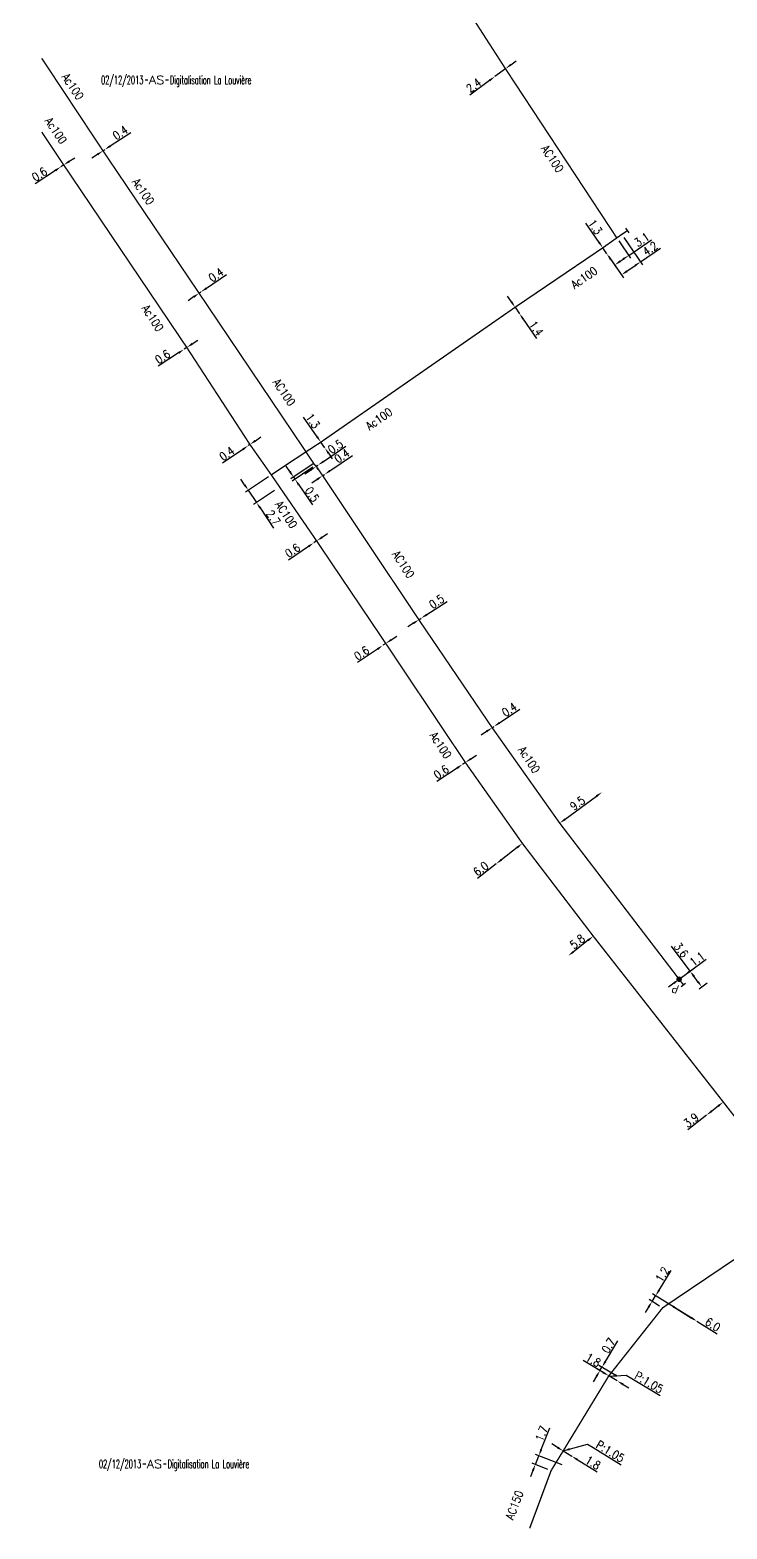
# Model space of a CAD drawing. Header units: millimetres. Extents: x 138998 to 140015, y 127998 to 129006.
# Drawn here: x 138997.9 to 139124, y 127999.9 to 128271 of the extents above; entities that cross this region are included whole.
import ezdxf
from ezdxf.enums import TextEntityAlignment as Align

# ---------------------------------------------------------------- set-up
doc = ezdxf.new("R2010")
doc.units = ezdxf.units.MM
doc.header["$PDMODE"] = 34
doc.linetypes.add('L_25_AP', pattern=[2000, 1000, 1000])
doc.layers.get('0').update_dxf_attribs({"linetype": 'CONTINUOUS'})
doc.layers.get('DEFPOINTS').update_dxf_attribs({"linetype": 'CONTINUOUS'})
for name, color, linetype in [('L_150', 1, 'CONTINUOUS'), ('L_300', 7, 'CONTINUOUS'), ('L_340', 7, 'CONTINUOUS'), ('L_910', 7, 'CONTINUOUS')]:
    doc.layers.add(name, color=color, linetype=linetype)
doc.styles.add('G_ROMANS', font='ROMANS.SHX', dxfattribs={"width": 0.75})
doc.styles.get("Standard").update_dxf_attribs({"font": 'romans.shx', "width": 0.85})
doc.dimstyles.get("Standard").update_dxf_attribs({"dimtxt": 1.5, "dimasz": 1.2, "dimexe": 0.625, "dimexo": 0.625, "dimgap": 0.25, "dimtad": 1, "dimdec": 1, "dimzin": 0, "dimdsep": 46, "dimtxsty": 'Standard', "dimcen": -0.5, "dimadec": 0, "dimazin": 0, "dimtfac": 1, "dimtdec": 1, "dimtmove": 0, "dimatfit": 3, "dimfxl": 0, "dimtolj": 1, "dimtzin": 0, "dimarcsym": 0})

# ---------------------------------------------------------------- blocks, each defined once
blk = doc.blocks.new('*D474')
at = {"layer": 'DEFPOINTS', "color": 0, "linetype": 'Continuous', "transparency": 16777216}
for p in [(139123.29, 128077.11), (139120.26, 128074.74), (139120.26, 128074.74)]:
    blk.add_point(p, dxfattribs=at)
at = {"layer": 'L_150', "color": 0, "linetype": 'Continuous', "lineweight": -2, "transparency": 16777216}
for p, q in [((139122.35, 128076.37), (139121.2, 128075.48)), ((139120.26, 128074.74), (139116.86, 128072.09))]:
    blk.add_line(p, q, dxfattribs=at)
at = {"layer": 'L_150', "color": 0, "linetype": 'Continuous', "transparency": 16777216}
for points in [[(139122.22, 128076.53), (139122.47, 128076.21), (139123.29, 128077.11)], [(139121.08, 128075.63), (139121.33, 128075.32), (139120.26, 128074.74)]]:
    blk.add_solid(points, dxfattribs=at)
at = {"layer": 'L_150', "color": 0, "linetype": 'Continuous', "transparency": 16777216, "insert": (139117.47, 128073.83), "char_height": 1.5, "attachment_point": 5, "rotation": 37.9595}
blk.add_mtext('\\A1;3.9', dxfattribs=at)
blk = doc.blocks.new('*D475')
at = {"layer": 'DEFPOINTS', "color": 0, "linetype": 'Continuous', "transparency": 16777216}
for p in [(139099.77, 128107.11), (139095.25, 128103.56), (139095.25, 128103.56)]:
    blk.add_point(p, dxfattribs=at)
at = {"layer": 'L_150', "color": 0, "linetype": 'Continuous', "lineweight": -2, "transparency": 16777216}
blk.add_line((139098.83, 128106.37), (139096.19, 128104.3), dxfattribs=at)
at = {"layer": 'L_150', "color": 0, "linetype": 'Continuous', "transparency": 16777216}
for points in [[(139098.7, 128106.53), (139098.95, 128106.21), (139099.77, 128107.11)], [(139096.07, 128104.46), (139096.31, 128104.14), (139095.25, 128103.56)]]:
    blk.add_solid(points, dxfattribs=at)
at = {"layer": 'L_150', "color": 0, "linetype": 'Continuous', "transparency": 16777216, "insert": (139096.89, 128106.12), "char_height": 1.5, "attachment_point": 5, "rotation": 38.0934}
blk.add_mtext('\\A1;5.8', dxfattribs=at)
blk = doc.blocks.new('*D476')
at = {"layer": 'DEFPOINTS', "color": 0, "linetype": 'Continuous', "transparency": 16777216}
for p in [(139086.95, 128123.89), (139082.21, 128120.2), (139082.21, 128120.2)]:
    blk.add_point(p, dxfattribs=at)
at = {"layer": 'L_150', "color": 0, "linetype": 'Continuous', "lineweight": -2, "transparency": 16777216}
for p, q in [((139086, 128123.15), (139083.16, 128120.94)), ((139082.21, 128120.2), (139078.81, 128117.56))]:
    blk.add_line(p, q, dxfattribs=at)
at = {"layer": 'L_150', "color": 0, "linetype": 'Continuous', "transparency": 16777216}
for points in [[(139085.88, 128123.31), (139086.12, 128123), (139086.95, 128123.89)], [(139083.04, 128121.1), (139083.28, 128120.78), (139082.21, 128120.2)]]:
    blk.add_solid(points, dxfattribs=at)
at = {"layer": 'L_150', "color": 0, "linetype": 'Continuous', "transparency": 16777216, "insert": (139079.43, 128119.3), "char_height": 1.5, "attachment_point": 5, "rotation": 37.8995}
blk.add_mtext('\\A1;6.0', dxfattribs=at)
blk = doc.blocks.new('*D477')
at = {"layer": 'DEFPOINTS', "color": 0, "linetype": 'Continuous', "transparency": 16777216}
for p in [(139076.63, 128138.53), (139076.13, 128138.19), (139076.13, 128138.19)]:
    blk.add_point(p, dxfattribs=at)
at = {"layer": 'L_150', "color": 0, "linetype": 'Continuous', "lineweight": -2, "transparency": 16777216}
for p, q in [((139076.63, 128138.53), (139076.13, 128138.19)), ((139077.63, 128139.19), (139078.63, 128139.86)), ((139075.14, 128137.53), (139071.5, 128135.09))]:
    blk.add_line(p, q, dxfattribs=at)
at = {"layer": 'L_150', "color": 0, "linetype": 'Continuous', "transparency": 16777216}
for points in [[(139077.52, 128139.36), (139077.74, 128139.03), (139076.63, 128138.53)], [(139075.03, 128137.69), (139075.25, 128137.36), (139076.13, 128138.19)]]:
    blk.add_solid(points, dxfattribs=at)
at = {"layer": 'L_150', "color": 0, "linetype": 'Continuous', "transparency": 16777216, "insert": (139072.27, 128136.81), "char_height": 1.5, "attachment_point": 5, "rotation": 33.7929}
blk.add_mtext('\\A1;0.6', dxfattribs=at)
blk = doc.blocks.new('*D478')
at = {"layer": 'DEFPOINTS', "color": 0, "linetype": 'Continuous', "transparency": 16777216}
for p in [(139061.73, 128159.72), (139061.73, 128159.72), (139062.23, 128160.06)]:
    blk.add_point(p, dxfattribs=at)
at = {"layer": 'L_150', "color": 0, "linetype": 'Continuous', "lineweight": -2, "transparency": 16777216}
for p, q in [((139063.23, 128160.73), (139064.22, 128161.4)), ((139060.74, 128159.05), (139057.12, 128156.6)), ((139062.23, 128160.06), (139061.73, 128159.72))]:
    blk.add_line(p, q, dxfattribs=at)
at = {"layer": 'L_150', "color": 0, "linetype": 'Continuous', "transparency": 16777216}
for points in [[(139063.11, 128160.89), (139063.34, 128160.56), (139062.23, 128160.06)], [(139060.63, 128159.21), (139060.85, 128158.88), (139061.73, 128159.72)]]:
    blk.add_solid(points, dxfattribs=at)
at = {"layer": 'L_150', "color": 0, "linetype": 'Continuous', "transparency": 16777216, "insert": (139057.87, 128158.31), "char_height": 1.5, "attachment_point": 5, "rotation": 34.0938}
blk.add_mtext('\\A1;0.6', dxfattribs=at)
blk = doc.blocks.new('*D479')
at = {"layer": 'DEFPOINTS', "color": 0, "linetype": 'Continuous', "transparency": 16777216}
for p in [(139049.23, 128178.27), (139049.23, 128178.27), (139049.73, 128178.6)]:
    blk.add_point(p, dxfattribs=at)
at = {"layer": 'L_150', "color": 0, "linetype": 'Continuous', "lineweight": -2, "transparency": 16777216}
for p, q in [((139050.72, 128179.28), (139051.72, 128179.95)), ((139048.24, 128177.6), (139044.61, 128175.15)), ((139049.73, 128178.6), (139049.23, 128178.27))]:
    blk.add_line(p, q, dxfattribs=at)
at = {"layer": 'L_150', "color": 0, "linetype": 'Continuous', "transparency": 16777216}
for points in [[(139050.61, 128179.44), (139050.83, 128179.11), (139049.73, 128178.6)], [(139048.12, 128177.76), (139048.35, 128177.43), (139049.23, 128178.27)]]:
    blk.add_solid(points, dxfattribs=at)
at = {"layer": 'L_150', "color": 0, "linetype": 'Continuous', "transparency": 16777216, "insert": (139045.37, 128176.87), "char_height": 1.5, "attachment_point": 5, "rotation": 33.9888}
blk.add_mtext('\\A1;0.6', dxfattribs=at)
blk = doc.blocks.new('*D480')
at = {"layer": 'DEFPOINTS', "color": 0, "linetype": 'Continuous', "transparency": 16777216}
for p in [(139041.52, 128190.56), (139042.61, 128188.1), (139038.85, 128185.56)]:
    blk.add_point(p, dxfattribs=at)
at = {"layer": 'L_150', "color": 0, "linetype": 'Continuous', "lineweight": -2, "transparency": 16777216}
for p, q in [((139041, 128190.21), (139036.85, 128187.42)), ((139036.7, 128188.76), (139036.03, 128189.76)), ((139037.37, 128187.77), (139038.85, 128185.56)), ((139042.1, 128187.75), (139038.33, 128185.21)), ((139039.52, 128184.57), (139041.95, 128180.94))]:
    blk.add_line(p, q, dxfattribs=at)
at = {"layer": 'L_150', "color": 0, "linetype": 'Continuous', "transparency": 16777216}
for points in [[(139036.86, 128188.87), (139036.53, 128188.65), (139037.37, 128187.77)], [(139039.68, 128184.68), (139039.35, 128184.46), (139038.85, 128185.56)]]:
    blk.add_solid(points, dxfattribs=at)
at = {"layer": 'L_150', "color": 0, "linetype": 'Continuous', "transparency": 16777216, "insert": (139041.9, 128182.81), "char_height": 1.5, "attachment_point": 5, "rotation": 303.9044}
blk.add_mtext('\\A1;2.7', dxfattribs=at)
blk = doc.blocks.new('*D481')
at = {"layer": 'DEFPOINTS', "color": 0, "linetype": 'Continuous', "transparency": 16777216}
for p in [(139037.37, 128195.85), (139037.37, 128195.85), (139037.66, 128196.05)]:
    blk.add_point(p, dxfattribs=at)
at = {"layer": 'L_150', "color": 0, "linetype": 'Continuous', "lineweight": -2, "transparency": 16777216}
for p, q in [((139037.66, 128196.05), (139037.37, 128195.85)), ((139038.64, 128196.73), (139039.63, 128197.41)), ((139036.38, 128195.17), (139032.73, 128192.66))]:
    blk.add_line(p, q, dxfattribs=at)
at = {"layer": 'L_150', "color": 0, "linetype": 'Continuous', "transparency": 16777216}
for points in [[(139036.27, 128195.33), (139036.49, 128195), (139037.37, 128195.85)], [(139038.53, 128196.89), (139038.76, 128196.56), (139037.66, 128196.05)]]:
    blk.add_solid(points, dxfattribs=at)
at = {"layer": 'L_150', "color": 0, "linetype": 'Continuous', "transparency": 16777216, "insert": (139033.49, 128194.4), "char_height": 1.5, "attachment_point": 5, "rotation": 34.4942}
blk.add_mtext('\\A1;0.4', dxfattribs=at)
blk = doc.blocks.new('*D482')
at = {"layer": 'DEFPOINTS', "color": 0, "linetype": 'Continuous', "transparency": 16777216}
for p in [(139025.74, 128213.27), (139025.74, 128213.27), (139026.24, 128213.6)]:
    blk.add_point(p, dxfattribs=at)
at = {"layer": 'L_150', "color": 0, "linetype": 'Continuous', "lineweight": -2, "transparency": 16777216}
for p, q in [((139027.24, 128214.26), (139028.25, 128214.92)), ((139024.74, 128212.61), (139021.08, 128210.21)), ((139026.24, 128213.6), (139025.74, 128213.27))]:
    blk.add_line(p, q, dxfattribs=at)
at = {"layer": 'L_150', "color": 0, "linetype": 'Continuous', "transparency": 16777216}
for points in [[(139027.13, 128214.42), (139027.35, 128214.09), (139026.24, 128213.6)], [(139024.63, 128212.78), (139024.85, 128212.44), (139025.74, 128213.27)]]:
    blk.add_solid(points, dxfattribs=at)
at = {"layer": 'L_150', "color": 0, "linetype": 'Continuous', "transparency": 16777216, "insert": (139021.86, 128211.92), "char_height": 1.5, "attachment_point": 5, "rotation": 33.2706}
blk.add_mtext('\\A1;0.6', dxfattribs=at)
blk = doc.blocks.new('*D483')
at = {"layer": 'DEFPOINTS', "color": 0, "linetype": 'Continuous', "transparency": 16777216}
for p in [(139003.48, 128246.28), (139003.48, 128246.28), (139003.98, 128246.61)]:
    blk.add_point(p, dxfattribs=at)
at = {"layer": 'L_150', "color": 0, "linetype": 'Continuous', "lineweight": -2, "transparency": 16777216}
for p, q in [((139004.99, 128247.27), (139005.99, 128247.93)), ((139002.48, 128245.62), (138998.83, 128243.22)), ((139003.98, 128246.61), (139003.48, 128246.28))]:
    blk.add_line(p, q, dxfattribs=at)
at = {"layer": 'L_150', "color": 0, "linetype": 'Continuous', "transparency": 16777216}
for points in [[(139004.88, 128247.44), (139005.1, 128247.11), (139003.98, 128246.61)], [(139002.37, 128245.79), (139002.59, 128245.46), (139003.48, 128246.28)]]:
    blk.add_solid(points, dxfattribs=at)
at = {"layer": 'L_150', "color": 0, "linetype": 'Continuous', "transparency": 16777216, "insert": (138999.6, 128244.93), "char_height": 1.5, "attachment_point": 5, "rotation": 33.3722}
blk.add_mtext('\\A1;0.6', dxfattribs=at)
blk = doc.blocks.new('*D484')
at = {"layer": 'DEFPOINTS', "color": 0, "linetype": 'Continuous', "transparency": 16777216}
for p in [(139011.08, 128249.17), (139011.41, 128249.39), (139011.41, 128249.39)]:
    blk.add_point(p, dxfattribs=at)
at = {"layer": 'L_150', "color": 0, "linetype": 'Continuous', "lineweight": -2, "transparency": 16777216}
for p, q in [((139012.41, 128250.05), (139016.11, 128252.5)), ((139010.08, 128248.5), (139009.08, 128247.84)), ((139011.08, 128249.17), (139011.41, 128249.39))]:
    blk.add_line(p, q, dxfattribs=at)
at = {"layer": 'L_150', "color": 0, "linetype": 'Continuous', "transparency": 16777216}
for points in [[(139012.3, 128250.22), (139012.52, 128249.88), (139011.41, 128249.39)], [(139009.97, 128248.67), (139010.19, 128248.34), (139011.08, 128249.17)]]:
    blk.add_solid(points, dxfattribs=at)
at = {"layer": 'L_150', "color": 0, "linetype": 'Continuous', "transparency": 16777216, "insert": (139014.21, 128252.44), "char_height": 1.5, "attachment_point": 5, "rotation": 33.5489}
blk.add_mtext('\\A1;0.4', dxfattribs=at)
blk = doc.blocks.new('*D485')
at = {"layer": 'DEFPOINTS', "color": 0, "linetype": 'Continuous', "transparency": 16777216}
for p in [(139028.47, 128223.41), (139028.8, 128223.64), (139028.8, 128223.64)]:
    blk.add_point(p, dxfattribs=at)
at = {"layer": 'L_150', "color": 0, "linetype": 'Continuous', "lineweight": -2, "transparency": 16777216}
for p, q in [((139029.79, 128224.31), (139033.45, 128226.81)), ((139027.48, 128222.73), (139026.49, 128222.06)), ((139028.47, 128223.41), (139028.8, 128223.64))]:
    blk.add_line(p, q, dxfattribs=at)
at = {"layer": 'L_150', "color": 0, "linetype": 'Continuous', "transparency": 16777216}
for points in [[(139027.36, 128222.9), (139027.59, 128222.57), (139028.47, 128223.41)], [(139029.68, 128224.48), (139029.9, 128224.15), (139028.8, 128223.64)]]:
    blk.add_solid(points, dxfattribs=at)
at = {"layer": 'L_150', "color": 0, "linetype": 'Continuous', "transparency": 16777216, "insert": (139031.55, 128226.73), "char_height": 1.5, "attachment_point": 5, "rotation": 34.3364}
blk.add_mtext('\\A1;0.4', dxfattribs=at)
blk = doc.blocks.new('*D486')
at = {"layer": 'DEFPOINTS', "color": 0, "linetype": 'Continuous', "transparency": 16777216}
for p in [(139050.49, 128196.47), (139051.2, 128195.45), (139051.2, 128195.45)]:
    blk.add_point(p, dxfattribs=at)
at = {"layer": 'L_150', "color": 0, "linetype": 'Continuous', "lineweight": -2, "transparency": 16777216}
for p, q in [((139049.8, 128197.46), (139047.36, 128200.98)), ((139051.2, 128195.45), (139050.49, 128196.47)), ((139051.88, 128194.46), (139052.56, 128193.47))]:
    blk.add_line(p, q, dxfattribs=at)
at = {"layer": 'L_150', "color": 0, "linetype": 'Continuous', "transparency": 16777216}
for points in [[(139049.97, 128197.57), (139049.64, 128197.35), (139050.49, 128196.47)], [(139052.05, 128194.57), (139051.72, 128194.35), (139051.2, 128195.45)]]:
    blk.add_solid(points, dxfattribs=at)
at = {"layer": 'L_150', "color": 0, "linetype": 'Continuous', "transparency": 16777216, "insert": (139049.04, 128200.32), "char_height": 1.5, "attachment_point": 5, "rotation": 304.7249}
blk.add_mtext('\\A1;1.3', dxfattribs=at)
blk = doc.blocks.new('*D487')
at = {"layer": 'DEFPOINTS', "color": 0, "linetype": 'Continuous', "transparency": 16777216}
for p in [(139085.63, 128220.87), (139086.42, 128219.71), (139086.42, 128219.71)]:
    blk.add_point(p, dxfattribs=at)
at = {"layer": 'L_150', "color": 0, "linetype": 'Continuous', "lineweight": -2, "transparency": 16777216}
for p, q in [((139084.95, 128221.86), (139084.28, 128222.85)), ((139085.63, 128220.87), (139086.42, 128219.71)), ((139087.1, 128218.72), (139089.49, 128215.21))]:
    blk.add_line(p, q, dxfattribs=at)
at = {"layer": 'L_150', "color": 0, "linetype": 'Continuous', "transparency": 16777216}
for points in [[(139085.12, 128221.97), (139084.79, 128221.75), (139085.63, 128220.87)], [(139087.26, 128218.84), (139086.93, 128218.61), (139086.42, 128219.71)]]:
    blk.add_solid(points, dxfattribs=at)
at = {"layer": 'L_150', "color": 0, "linetype": 'Continuous', "transparency": 16777216, "insert": (139089.46, 128217.04), "char_height": 1.5, "attachment_point": 5, "rotation": 304.339}
blk.add_mtext('\\A1;1.4', dxfattribs=at)
blk = doc.blocks.new('*D488')
at = {"layer": 'DEFPOINTS', "color": 0, "linetype": 'Continuous', "transparency": 16777216}
for p in [(139101.49, 128231.62), (139102.22, 128230.55), (139102.22, 128230.55)]:
    blk.add_point(p, dxfattribs=at)
at = {"layer": 'L_150', "color": 0, "linetype": 'Continuous', "lineweight": -2, "transparency": 16777216}
for p, q in [((139100.81, 128232.61), (139098.44, 128236.07)), ((139102.22, 128230.55), (139101.49, 128231.62)), ((139102.9, 128229.56), (139103.58, 128228.57))]:
    blk.add_line(p, q, dxfattribs=at)
at = {"layer": 'L_150', "color": 0, "linetype": 'Continuous', "transparency": 16777216}
for points in [[(139100.97, 128232.73), (139100.64, 128232.5), (139101.49, 128231.62)], [(139103.06, 128229.67), (139102.73, 128229.45), (139102.22, 128230.55)]]:
    blk.add_solid(points, dxfattribs=at)
at = {"layer": 'L_150', "color": 0, "linetype": 'Continuous', "transparency": 16777216, "insert": (139100.11, 128235.4), "char_height": 1.5, "attachment_point": 5, "rotation": 304.41}
blk.add_mtext('\\A1;1.3', dxfattribs=at)
blk = doc.blocks.new('*D489')
at = {"layer": 'DEFPOINTS', "color": 0, "linetype": 'Continuous', "transparency": 16777216}
for p in [(139104.02, 128233.42), (139103.19, 128229.14), (139103.62, 128228.5)]:
    blk.add_point(p, dxfattribs=at)
at = {"layer": 'L_150', "color": 0, "linetype": 'Continuous', "lineweight": -2, "transparency": 16777216}
for p, q in [((139104.37, 128232.9), (139106.53, 128229.74)), ((139106.18, 128230.26), (139110.28, 128233.07)), ((139103.54, 128228.62), (139103.98, 128227.99)), ((139104.61, 128229.18), (139105.19, 128229.58))]:
    blk.add_line(p, q, dxfattribs=at)
at = {"layer": 'L_150', "color": 0, "linetype": 'Continuous', "transparency": 16777216}
for points in [[(139104.5, 128229.35), (139104.73, 128229.02), (139103.62, 128228.5)], [(139105.08, 128229.74), (139105.3, 128229.41), (139106.18, 128230.26)]]:
    blk.add_solid(points, dxfattribs=at)
at = {"layer": 'L_150', "color": 0, "linetype": 'Continuous', "transparency": 16777216, "insert": (139108.56, 128233.1), "char_height": 1.5, "attachment_point": 5, "rotation": 34.41}
blk.add_mtext('\\A1;3.1', dxfattribs=at)
blk = doc.blocks.new('*D490')
at = {"layer": 'DEFPOINTS', "color": 0, "linetype": 'Continuous', "transparency": 16777216}
for p in [(139104.92, 128234.04), (139102.22, 128230.55), (139104.85, 128226.71)]:
    blk.add_point(p, dxfattribs=at)
at = {"layer": 'L_340', "color": 0, "linetype": 'Continuous', "lineweight": -2, "transparency": 16777216}
for p, q in [((139105.28, 128233.52), (139108.67, 128228.56)), ((139108.32, 128229.08), (139111.93, 128231.55)), ((139102.57, 128230.04), (139105.21, 128226.19)), ((139105.84, 128227.39), (139107.33, 128228.4))]:
    blk.add_line(p, q, dxfattribs=at)
at = {"layer": 'L_340', "color": 0, "linetype": 'Continuous', "transparency": 16777216}
for points in [[(139107.22, 128228.57), (139107.44, 128228.24), (139108.32, 128229.08)], [(139105.73, 128227.55), (139105.96, 128227.22), (139104.85, 128226.71)]]:
    blk.add_solid(points, dxfattribs=at)
at = {"layer": 'L_340', "color": 0, "linetype": 'Continuous', "transparency": 16777216, "insert": (139110.05, 128231.48), "char_height": 1.5, "attachment_point": 5, "rotation": 34.41}
blk.add_mtext('\\A1;4.2', dxfattribs=at)
blk = doc.blocks.new('*D491')
at = {"layer": 'DEFPOINTS', "color": 0, "linetype": 'Continuous', "transparency": 16777216}
for p in [(139083.88, 128264.02), (139081.95, 128262.59), (139081.95, 128262.59)]:
    blk.add_point(p, dxfattribs=at)
at = {"layer": 'L_150', "color": 0, "linetype": 'Continuous', "lineweight": -2, "transparency": 16777216}
for p, q in [((139083.88, 128264.02), (139081.95, 128262.59)), ((139084.84, 128264.73), (139085.81, 128265.45)), ((139080.98, 128261.88), (139077.42, 128259.25))]:
    blk.add_line(p, q, dxfattribs=at)
at = {"layer": 'L_150', "color": 0, "linetype": 'Continuous', "transparency": 16777216}
for points in [[(139084.73, 128264.9), (139084.96, 128264.57), (139083.88, 128264.02)], [(139080.87, 128262.04), (139081.1, 128261.72), (139081.95, 128262.59)]]:
    blk.add_solid(points, dxfattribs=at)
at = {"layer": 'L_150', "color": 0, "linetype": 'Continuous', "transparency": 16777216, "insert": (139078.13, 128261.01), "char_height": 1.5, "attachment_point": 5, "rotation": 36.4615}
blk.add_mtext('\\A1;2.4', dxfattribs=at)
blk = doc.blocks.new('L_340_07')
at = {"color": 0, "linetype": 'Continuous', "const_width": 0.25, "flags": 128}
blk.add_lwpolyline([(0, 0), (1.25, 0)], dxfattribs=at)
at = {"color": 0, "linetype": 'Continuous', "flags": 128}
blk.add_lwpolyline([(1.25, -0.5), (1.25, 0.5)], dxfattribs=at)
at = {"color": 0, "linetype": 'Continuous', "style": 'G_ROMANS', "width": 0.75, "flags": 3}
for tag, p in [('DEF_COUP', (0.72, -5.97)), ('DEF_LEG', (0.72, -3.47)), ('DEF_TYPE', (0.72, -8.47))]:
    blk.add_attdef(tag, text='', height=1.2, dxfattribs=at).set_placement(p, align=Align.MIDDLE)
blk = doc.blocks.new('*D495')
at = {"layer": 'DEFPOINTS', "color": 0, "linetype": 'Continuous', "transparency": 16777216}
for p in [(139049.61, 128192.91), (139045.55, 128190.16), (139049.56, 128192.27)]:
    blk.add_point(p, dxfattribs=at)
at = {"layer": 'L_150', "color": 0, "linetype": 'Continuous', "lineweight": -2, "transparency": 16777216}
for p, q in [((139044.88, 128191.15), (139044.21, 128192.15)), ((139049.09, 128192.56), (139045.04, 128189.81)), ((139049.04, 128191.92), (139045.32, 128189.4)), ((139045.55, 128190.16), (139045.83, 128189.75)), ((139046.51, 128188.75), (139048.96, 128185.13))]:
    blk.add_line(p, q, dxfattribs=at)
at = {"layer": 'L_150', "color": 0, "linetype": 'Continuous', "transparency": 16777216}
for points in [[(139045.05, 128191.27), (139044.71, 128191.04), (139045.55, 128190.16)], [(139046.67, 128188.86), (139046.34, 128188.64), (139045.83, 128189.75)]]:
    blk.add_solid(points, dxfattribs=at)
at = {"layer": 'L_150', "color": 0, "linetype": 'Continuous', "transparency": 16777216, "insert": (139048.9, 128187.01), "char_height": 1.5, "attachment_point": 5, "rotation": 304.1048}
blk.add_mtext('\\A1;0.5', dxfattribs=at)
blk = doc.blocks.new('*D496')
at = {"layer": 'DEFPOINTS', "color": 0, "linetype": 'Continuous', "transparency": 16777216}
for p in [(139049.39, 128192.34), (139050, 128192.33), (139050, 128192.33)]:
    blk.add_point(p, dxfattribs=at)
at = {"layer": 'L_150', "color": 0, "linetype": 'Continuous', "lineweight": -2, "transparency": 16777216}
for p, q in [((139050.99, 128193), (139055.01, 128195.72)), ((139048.59, 128191.37), (139047.6, 128190.7)), ((139049.59, 128192.05), (139050, 128192.33)), ((139049.74, 128191.82), (139049.94, 128191.53))]:
    blk.add_line(p, q, dxfattribs=at)
at = {"layer": 'L_150', "color": 0, "linetype": 'Continuous', "transparency": 16777216}
for points in [[(139050.88, 128193.16), (139051.11, 128192.83), (139050, 128192.33)], [(139048.48, 128191.54), (139048.71, 128191.21), (139049.59, 128192.05)]]:
    blk.add_solid(points, dxfattribs=at)
at = {"layer": 'L_150', "color": 0, "linetype": 'Continuous', "transparency": 16777216, "insert": (139053.14, 128195.66), "char_height": 1.5, "attachment_point": 5, "rotation": 34.1048}
blk.add_mtext('\\A1;0.5', dxfattribs=at)
blk = doc.blocks.new('*D497')
at = {"layer": 'DEFPOINTS', "color": 0, "linetype": 'Continuous', "transparency": 16777216}
for p in [(139050.82, 128190.41), (139051.15, 128190.63), (139051.15, 128190.63)]:
    blk.add_point(p, dxfattribs=at)
at = {"layer": 'L_150', "color": 0, "linetype": 'Continuous', "lineweight": -2, "transparency": 16777216}
for p, q in [((139052.14, 128191.31), (139056.2, 128194.06)), ((139050.82, 128190.41), (139051.15, 128190.63)), ((139049.82, 128189.74), (139048.83, 128189.06))]:
    blk.add_line(p, q, dxfattribs=at)
at = {"layer": 'L_150', "color": 0, "linetype": 'Continuous', "transparency": 16777216}
for points in [[(139049.71, 128189.9), (139049.93, 128189.57), (139050.82, 128190.41)], [(139052.03, 128191.47), (139052.25, 128191.14), (139051.15, 128190.63)]]:
    blk.add_solid(points, dxfattribs=at)
at = {"layer": 'L_150', "color": 0, "linetype": 'Continuous', "transparency": 16777216, "insert": (139054.31, 128193.98), "char_height": 1.5, "attachment_point": 5, "rotation": 34.1048}
blk.add_mtext('\\A1;0.4', dxfattribs=at)
blk = doc.blocks.new('*D498')
at = {"layer": 'DEFPOINTS', "color": 0, "linetype": 'Continuous', "transparency": 16777216}
for p in [(139068.22, 128164.35), (139068.64, 128164.62), (139068.64, 128164.62)]:
    blk.add_point(p, dxfattribs=at)
at = {"layer": 'L_150', "color": 0, "linetype": 'Continuous', "lineweight": -2, "transparency": 16777216}
for p, q in [((139069.65, 128165.28), (139073.32, 128167.66)), ((139067.22, 128163.7), (139066.21, 128163.04)), ((139068.22, 128164.35), (139068.64, 128164.62))]:
    blk.add_line(p, q, dxfattribs=at)
at = {"layer": 'L_150', "color": 0, "linetype": 'Continuous', "transparency": 16777216}
for points in [[(139067.11, 128163.87), (139067.33, 128163.53), (139068.22, 128164.35)], [(139069.54, 128165.45), (139069.76, 128165.11), (139068.64, 128164.62)]]:
    blk.add_solid(points, dxfattribs=at)
at = {"layer": 'L_150', "color": 0, "linetype": 'Continuous', "transparency": 16777216, "insert": (139071.44, 128167.63), "char_height": 1.5, "attachment_point": 5, "rotation": 33.0111}
blk.add_mtext('\\A1;0.5', dxfattribs=at)
blk = doc.blocks.new('*D499')
at = {"layer": 'DEFPOINTS', "color": 0, "linetype": 'Continuous', "transparency": 16777216}
for p in [(139081.48, 128144.82), (139081.81, 128145.04), (139081.81, 128145.04)]:
    blk.add_point(p, dxfattribs=at)
at = {"layer": 'L_150', "color": 0, "linetype": 'Continuous', "lineweight": -2, "transparency": 16777216}
for p, q in [((139082.81, 128145.71), (139086.5, 128148.16)), ((139080.48, 128144.16), (139079.48, 128143.49)), ((139081.48, 128144.82), (139081.81, 128145.04))]:
    blk.add_line(p, q, dxfattribs=at)
at = {"layer": 'L_150', "color": 0, "linetype": 'Continuous', "transparency": 16777216}
for points in [[(139080.37, 128144.32), (139080.59, 128143.99), (139081.48, 128144.82)], [(139082.7, 128145.87), (139082.92, 128145.54), (139081.81, 128145.04)]]:
    blk.add_solid(points, dxfattribs=at)
at = {"layer": 'L_150', "color": 0, "linetype": 'Continuous', "transparency": 16777216, "insert": (139084.6, 128148.1), "char_height": 1.5, "attachment_point": 5, "rotation": 33.5918}
blk.add_mtext('\\A1;0.4', dxfattribs=at)
blk = doc.blocks.new('*D500')
at = {"layer": 'DEFPOINTS', "color": 0, "linetype": 'Continuous', "transparency": 16777216}
for p in [(139101.32, 128133.14), (139101.32, 128133.14), (139093.7, 128127.55)]:
    blk.add_point(p, dxfattribs=at)
at = {"layer": 'L_150', "color": 0, "linetype": 'Continuous', "lineweight": -2, "transparency": 16777216}
blk.add_line((139094.67, 128128.26), (139100.35, 128132.43), dxfattribs=at)
at = {"layer": 'L_150', "color": 0, "linetype": 'Continuous', "transparency": 16777216}
for points in [[(139100.23, 128132.59), (139100.47, 128132.27), (139101.32, 128133.14)], [(139094.55, 128128.42), (139094.79, 128128.1), (139093.7, 128127.55)]]:
    blk.add_solid(points, dxfattribs=at)
at = {"layer": 'L_150', "color": 0, "linetype": 'Continuous', "transparency": 16777216, "insert": (139096.92, 128131.15), "char_height": 1.5, "attachment_point": 5, "rotation": 36.2966}
blk.add_mtext('\\A1;9.5', dxfattribs=at)
blk = doc.blocks.new('*D501')
at = {"layer": 'DEFPOINTS', "color": 0, "linetype": 'Continuous', "transparency": 16777216}
for p in [(139115.3, 128099.32), (139119.42, 128097.9), (139120.88, 128098.99)]:
    blk.add_point(p, dxfattribs=at)
at = {"layer": 'L_300', "color": 0, "linetype": 'Continuous', "lineweight": -2, "transparency": 16777216}
for p, q in [((139117.27, 128100.79), (139113.92, 128105.28)), ((139115.8, 128099.69), (139117.77, 128101.16)), ((139118.71, 128098.86), (139117.99, 128099.83)), ((139120.38, 128098.61), (139118.92, 128097.53))]:
    blk.add_line(p, q, dxfattribs=at)
at = {"layer": 'L_300', "color": 0, "linetype": 'Continuous', "transparency": 16777216}
for points in [[(139118.15, 128099.95), (139117.83, 128099.71), (139117.27, 128100.79)], [(139118.87, 128098.98), (139118.55, 128098.74), (139119.42, 128097.9)]]:
    blk.add_solid(points, dxfattribs=at)
at = {"layer": 'L_300', "color": 0, "linetype": 'Continuous', "transparency": 16777216, "insert": (139115.67, 128104.61), "char_height": 1.5, "attachment_point": 5, "rotation": 306.6971}
blk.add_mtext('\\A1;3.6', dxfattribs=at)
blk = doc.blocks.new('*D502')
at = {"layer": 'DEFPOINTS', "color": 0, "linetype": 'Continuous', "transparency": 16777216}
for p in [(139115.3, 128099.32), (139116.18, 128099.98), (139116.18, 128099.98)]:
    blk.add_point(p, dxfattribs=at)
at = {"layer": 'L_300', "color": 0, "linetype": 'Continuous', "lineweight": -2, "transparency": 16777216}
for p, q in [((139117.14, 128100.69), (139120.21, 128102.98)), ((139114.34, 128098.6), (139113.38, 128097.88)), ((139115.3, 128099.32), (139116.18, 128099.98))]:
    blk.add_line(p, q, dxfattribs=at)
at = {"layer": 'L_300', "color": 0, "linetype": 'Continuous', "transparency": 16777216}
for points in [[(139117.03, 128100.85), (139117.26, 128100.53), (139116.18, 128099.98)], [(139114.22, 128098.76), (139114.46, 128098.44), (139115.3, 128099.32)]]:
    blk.add_solid(points, dxfattribs=at)
at = {"layer": 'L_300', "color": 0, "linetype": 'Continuous', "transparency": 16777216, "insert": (139118.56, 128103), "char_height": 1.5, "attachment_point": 5, "rotation": 36.6971}
blk.add_mtext('\\A1;1.1', dxfattribs=at)
blk = doc.blocks.new('L_300_12')
at = {"color": 0, "linetype": 'Continuous', "const_width": 0.497, "flags": 128}
blk.add_lwpolyline([(-0.25, 0, 1), (0.25, 0, 1)], format="xyb", close=True, dxfattribs=at)
at = {"color": 0, "linetype": 'Continuous', "style": 'G_ROMANS', "width": 0.75}
blk.add_text('P', height=1.5, dxfattribs=at).set_placement((0, 1.85), align=Align.MIDDLE)
at = {"color": 0, "linetype": 'Continuous', "width": 0.75, "flags": 3}
for tag, p in [('DEF_LEG', (0, -5)), ('DEF_COUP', (0, -7.5)), ('DEF_TYPE', (0, -10))]:
    blk.add_attdef(tag, text='', height=1.2, dxfattribs=at).set_placement(p, align=Align.MIDDLE)
blk = doc.blocks.new('*D506')
at = {"layer": 'DEFPOINTS', "color": 0, "linetype": 'Continuous', "transparency": 16777216}
for p in [(139094.32, 128014), (139095.86, 128013.06), (139095.86, 128013.06)]:
    blk.add_point(p, dxfattribs=at)
at = {"layer": 'L_150', "color": 0, "linetype": 'Continuous', "lineweight": -2, "transparency": 16777216}
for p, q in [((139093.3, 128014.63), (139092.28, 128015.26)), ((139094.32, 128014), (139095.86, 128013.06)), ((139096.88, 128012.43), (139100.45, 128010.24))]:
    blk.add_line(p, q, dxfattribs=at)
at = {"layer": 'L_150', "color": 0, "linetype": 'Continuous', "transparency": 16777216}
for points in [[(139093.41, 128014.8), (139093.2, 128014.46), (139094.32, 128014)], [(139096.98, 128012.6), (139096.77, 128012.26), (139095.86, 128013.06)]]:
    blk.add_solid(points, dxfattribs=at)
at = {"layer": 'L_150', "color": 0, "linetype": 'Continuous', "transparency": 16777216, "insert": (139099.7, 128011.87), "char_height": 1.5, "attachment_point": 5, "rotation": 328.4403}
blk.add_mtext('\\A1;1.8', dxfattribs=at)
blk = doc.blocks.new('*D507')
at = {"layer": 'DEFPOINTS', "color": 0, "linetype": 'Continuous', "transparency": 16777216}
for p in [(139101.34, 128029.14), (139102.58, 128027.58), (139104.48, 128027.25)]:
    blk.add_point(p, dxfattribs=at)
at = {"layer": 'L_150', "color": 0, "linetype": 'Continuous', "lineweight": -2, "transparency": 16777216}
for p, q in [((139101.95, 128030.17), (139104.2, 128033.92)), ((139100.36, 128027.51), (139099.74, 128026.48)), ((139102.04, 128027.9), (139100.44, 128028.86)), ((139103.95, 128027.57), (139100.8, 128029.46)), ((139100.98, 128028.54), (139101.34, 128029.14))]:
    blk.add_line(p, q, dxfattribs=at)
at = {"layer": 'L_150', "color": 0, "linetype": 'Continuous', "transparency": 16777216}
for points in [[(139101.78, 128030.27), (139102.13, 128030.06), (139101.34, 128029.14)], [(139100.19, 128027.61), (139100.53, 128027.41), (139100.98, 128028.54)]]:
    blk.add_solid(points, dxfattribs=at)
at = {"layer": 'L_150', "color": 0, "linetype": 'Continuous', "transparency": 16777216, "insert": (139102.53, 128033.07), "char_height": 1.5, "attachment_point": 5, "rotation": 59.0507}
blk.add_mtext('\\A1;0.7', dxfattribs=at)
blk = doc.blocks.new('*D508')
at = {"layer": 'DEFPOINTS', "color": 0, "linetype": 'Continuous', "transparency": 16777216}
for p in [(139111.05, 128042.07), (139112.31, 128039.88), (139118.51, 128037.47)]:
    blk.add_point(p, dxfattribs=at)
at = {"layer": 'L_150', "color": 0, "linetype": 'Continuous', "lineweight": -2, "transparency": 16777216}
for p, q in [((139111.68, 128043.09), (139113.88, 128046.66)), ((139111.77, 128040.21), (139109.88, 128041.38)), ((139110.41, 128041.05), (139111.05, 128042.07)), ((139117.98, 128037.8), (139110.51, 128042.4)), ((139109.78, 128040.03), (139109.15, 128039.01))]:
    blk.add_line(p, q, dxfattribs=at)
at = {"layer": 'L_150', "color": 0, "linetype": 'Continuous', "transparency": 16777216}
for points in [[(139109.61, 128040.13), (139109.95, 128039.92), (139110.41, 128041.05)], [(139111.51, 128043.2), (139111.85, 128042.99), (139111.05, 128042.07)]]:
    blk.add_solid(points, dxfattribs=at)
at = {"layer": 'L_150', "color": 0, "linetype": 'Continuous', "transparency": 16777216, "insert": (139112.24, 128045.91), "char_height": 1.5, "attachment_point": 5, "rotation": 58.33}
blk.add_mtext('\\A1;1.2', dxfattribs=at)
blk = doc.blocks.new('*D509')
at = {"layer": 'DEFPOINTS', "color": 0, "linetype": 'Continuous', "transparency": 16777216}
for p in [(139113.41, 128040.63), (139118.51, 128037.47), (139118.51, 128037.47)]:
    blk.add_point(p, dxfattribs=at)
at = {"layer": 'L_150', "color": 0, "linetype": 'Continuous', "lineweight": -2, "transparency": 16777216}
for p, q in [((139114.43, 128040), (139117.49, 128038.1)), ((139118.51, 128037.47), (139122.18, 128035.19))]:
    blk.add_line(p, q, dxfattribs=at)
at = {"layer": 'L_150', "color": 0, "linetype": 'Continuous', "transparency": 16777216}
for points in [[(139114.54, 128040.17), (139114.33, 128039.83), (139113.41, 128040.63)], [(139117.6, 128038.27), (139117.39, 128037.93), (139118.51, 128037.47)]]:
    blk.add_solid(points, dxfattribs=at)
at = {"layer": 'L_150', "color": 0, "linetype": 'Continuous', "transparency": 16777216, "insert": (139121.38, 128036.86), "char_height": 1.5, "attachment_point": 5, "rotation": 328.1867}
blk.add_mtext('\\A1;6.0', dxfattribs=at)
blk = doc.blocks.new('*D516')
at = {"layer": 'DEFPOINTS', "color": 0, "linetype": 'Continuous', "transparency": 16777216}
for p in [(139089.92, 128013.14), (139094.74, 128011.24), (139092.14, 128010.44)]:
    blk.add_point(p, dxfattribs=at)
at = {"layer": 'L_150', "color": 0, "linetype": 'Continuous', "lineweight": -2, "transparency": 16777216}
for p, q in [((139090.35, 128014.26), (139091.89, 128018.16)), ((139091.56, 128010.67), (139088.71, 128011.79)), ((139089.3, 128011.56), (139089.92, 128013.14)), ((139094.16, 128011.47), (139089.33, 128013.37)), ((139088.86, 128010.44), (139088.42, 128009.32))]:
    blk.add_line(p, q, dxfattribs=at)
at = {"layer": 'L_150', "color": 0, "linetype": 'Continuous', "transparency": 16777216}
for points in [[(139090.17, 128014.33), (139090.54, 128014.18), (139089.92, 128013.14)], [(139088.67, 128010.51), (139089.04, 128010.37), (139089.3, 128011.56)]]:
    blk.add_solid(points, dxfattribs=at)
at = {"layer": 'L_150', "color": 0, "linetype": 'Continuous', "transparency": 16777216, "insert": (139090.41, 128017.13), "char_height": 1.5, "attachment_point": 5, "rotation": 68.5601}
blk.add_mtext('\\A1;1.7', dxfattribs=at)
blk = doc.blocks.new('GIS_MODF')
at = {"color": 0, "linetype": 'Continuous', "flags": 128}
for points in [[(-2.18, -0.01), (-1.68, -0.01)], [(1.52, -0.01), (2.02, -0.01)]]:
    blk.add_lwpolyline(points, dxfattribs=at)
at = {"color": 0, "linetype": 'Continuous', "width": 0.5}
blk.add_attdef('DATE', text='', height=1.5, dxfattribs=at).set_placement((-2.5, -0.8), align=Align.RIGHT)
at = {"color": 0, "linetype": 'Continuous', "width": 1.771291}
blk.add_attdef('USER', text='', height=1.5, dxfattribs=at).set_placement((-1.51, -0.8), (1.28, -0.8), align=Align.FIT)
at = {"color": 0, "linetype": 'Continuous', "width": 0.5}
blk.add_attdef('DESC', (2.29, -0.8), '', height=1.5, dxfattribs=at)
blk = doc.blocks.new('*D521')
at = {"layer": 'DEFPOINTS', "color": 0, "linetype": 'Continuous', "transparency": 16777216}
for p in [(139102.58, 128027.58), (139104.12, 128026.65), (139104.12, 128026.65)]:
    blk.add_point(p, dxfattribs=at)
at = {"layer": 'L_150', "color": 0, "linetype": 'Continuous', "lineweight": -2, "transparency": 16777216}
for p, q in [((139101.55, 128028.19), (139097.96, 128030.35)), ((139104.12, 128026.65), (139102.58, 128027.58)), ((139105.15, 128026.03), (139106.18, 128025.42))]:
    blk.add_line(p, q, dxfattribs=at)
at = {"layer": 'L_150', "color": 0, "linetype": 'Continuous', "transparency": 16777216}
for points in [[(139101.65, 128028.37), (139101.45, 128028.02), (139102.58, 128027.58)], [(139105.26, 128026.21), (139105.05, 128025.86), (139104.12, 128026.65)]]:
    blk.add_solid(points, dxfattribs=at)
at = {"layer": 'L_150', "color": 0, "linetype": 'Continuous', "transparency": 16777216, "insert": (139099.75, 128030.44), "char_height": 1.5, "attachment_point": 5, "rotation": 329.0507}
blk.add_mtext('\\A1;1.8', dxfattribs=at)

msp = doc.modelspace()

# ---------------------------------------------------------------- linework, layer by layer
at = {"layer": 'L_150', "linetype": 'L_25_AP', "flags": 128}
for points in [[(139104.02, 128233.42, 0.25, 0.25, 0), (139083.88, 128264.02, 0.25, 0.25, 0), (139071.87, 128282.65, 0.25, 0.25, 0), (139059.73, 128301.05, 0.25, 0.25, 0), (139059.73, 128301.05, 0.25, 0.25, 0), (139046.99, 128320.76, 0.25, 0.25, 0), (139046.82, 128321.02, 0.25, 0.25, 0), (139044.83, 128324.02, 0.25, 0.25, 0), (139044.33, 128324.77, 0.25, 0.25, 0), (139043.18, 128326.66, 0.25, 0.25, 0), (139039.46, 128332.8, 0, 0, 0)], [(139041.52, 128190.56, 0.25, 0.25, 0), (139047.8, 128194.72, 0.25, 0.25, 0), (139050.49, 128196.47, 0.25, 0.25, 0), (139085.63, 128220.87, 0.25, 0.25, 0), (139101.49, 128231.62, 0.25, 0.25, 0), (139104.02, 128233.42, 0.25, 0.25, 0), (139104.92, 128234.04, 0, 0, 0)], [(139237.95, 128115.43, 0.25, 0.25, 0), (139232.07, 128113.19, 0.25, 0.25, 0), (139223.25, 128109.93, 0.25, 0.25, 0), (139218.94, 128108.19, 0.25, 0.25, 0), (139214.78, 128106.67, 0.25, 0.25, 0), (139212.98, 128105.69, 0.25, 0.25, 0), (139212.23, 128105.28, 0.25, 0.25, 0), (139209.85, 128103.99, 0.25, 0.25, 0), (139181.55, 128086.36, 0.25, 0.25, 0), (139174.66, 128083.52, 0.25, 0.25, 0), (139155.79, 128071.14, 0.25, 0.25, 0), (139155.79, 128071.14, 0.25, 0.25, 0), (139155.79, 128071.14, 0.25, 0.25, 0), (139138.15, 128057.95, 0.25, 0.25, 0), (139131.36, 128052.73, 0.25, 0.25, 0), (139113.41, 128040.63, 0.25, 0.25, 0), (139112.31, 128039.88, 0.25, 0.25, 0), (139102.58, 128027.58, 0.25, 0.25, 0), (139094.32, 128014, 0.25, 0.25, 0), (139092.14, 128010.44, 0.25, 0.25, 0), (139088.26, 128000, 0, 0, 0)]]:
    msp.add_lwpolyline(points, format="xyseb", dxfattribs=at)
at = {"layer": 'L_150', "linetype": 'L_25_AP', "const_width": 0.25, "flags": 128}
for points in [[(139115.3, 128099.32), (139093.7, 128127.55), (139081.48, 128144.82), (139068.22, 128164.35), (139050.82, 128190.41), (139049.56, 128192.27), (139049.39, 128192.34), (139049.39, 128192.34), (139047.8, 128194.72), (139028.47, 128223.41), (139011.08, 128249.17), (139000, 128265.91)], [(139143.86, 128053.68), (139141.08, 128056.94), (139138.15, 128057.95), (139123.29, 128077.11), (139099.77, 128107.11), (139086.95, 128123.89), (139076.63, 128138.53), (139062.23, 128160.06), (139049.73, 128178.6), (139041.52, 128190.56), (139037.66, 128196.05), (139026.24, 128213.6), (139003.98, 128246.61), (139000, 128252.56)]]:
    msp.add_lwpolyline(points, dxfattribs=at)

# ---------------------------------------------------------------- block references
at = {"layer": 'L_300', "rotation": 158.116631421515}
msp.add_blockref('L_300_12', (139115.3, 128099.32), dxfattribs=at)
at = {"layer": 'L_340'}
for p, rotation in [((139104.92, 128234.04), 34.33760865852331), ((139115.3, 128099.32), 307.4199170747269)]:
    msp.add_blockref('L_340_07', p, dxfattribs=dict(at, rotation=rotation))
at = {"layer": 'L_910'}
ref = msp.add_blockref('GIS_MODF', (139020.89, 128262.04), dxfattribs=at)
ref.add_attrib('DATE', '02/12/2013', dxfattribs={"layer": '0', "color": 0, "linetype": 'Continuous', "height": 1.5, "width": 0.5}).set_placement((139018.39, 128261.24), align=Align.RIGHT)
ref.add_attrib('USER', 'AS', dxfattribs={"layer": '0', "color": 0, "linetype": 'Continuous', "height": 1.5, "width": 1.113383}).set_placement((139019.39, 128261.24), (139022.17, 128261.24), align=Align.FIT)
ref.add_attrib('DESC', 'Digitalisation La Louvière', (139023.18, 128261.24), dxfattribs={"layer": '0', "color": 0, "linetype": 'Continuous', "height": 1.5, "width": 0.5})
ref = msp.add_blockref('GIS_MODF', (139020.49, 128011.7), dxfattribs=at)
ref.add_attrib('DATE', '02/12/2013', dxfattribs={"layer": '0', "color": 0, "linetype": 'Continuous', "height": 1.5, "width": 0.5}).set_placement((139017.99, 128010.9), align=Align.RIGHT)
ref.add_attrib('USER', 'AS', dxfattribs={"layer": '0', "color": 0, "linetype": 'Continuous', "height": 1.5, "width": 1.113383}).set_placement((139018.99, 128010.9), (139021.77, 128010.9), align=Align.FIT)
ref.add_attrib('DESC', 'Digitalisation La Louvière', (139022.78, 128010.9), dxfattribs={"layer": '0', "color": 0, "linetype": 'Continuous', "height": 1.5, "width": 0.5})

# ---------------------------------------------------------------- texts
at = {"layer": 'L_150', "linetype": 'Continuous', "width": 0.85}
for s, rotation, p in [('Ac100', 303.8333, (139003.54, 128262.56)), ('Ac100', 303.8333, (139000.48, 128254.58)), ('AC100', 303.388, (139090.28, 128249.58)), ('Ac100', 304.0248, (139016.27, 128243.56)), ('Ac100', 34.7249, (139096.38, 128224.11)), ('Ac100', 302.954, (139018.02, 128220.71)), ('AC100', 304.0248, (139041.71, 128207.32)), ('Ac100', 34.7249, (139059.28, 128198.57)), ('AC100', 302.954, (139042.12, 128185.24)), ('AC100', 303.0111, (139063.31, 128176.22)), ('Ac100', 302.954, (139070.11, 128143.44)), ('Ac100', 303.0111, (139086.11, 128140.83))]:
    msp.add_text(s, height=1.5, rotation=rotation, dxfattribs=at).set_placement(p)
msp.add_text('AC150', height=1.5, rotation=69.3396, dxfattribs=at).set_placement((139085.52, 128004.21), align=Align.MIDDLE)
at = {"layer": 'L_150', "linetype": 'Continuous', "char_height": 1.5, "attachment_point": 7}
for insert, rotation in [((139107.08, 128027.17), 329.413), ((139100.1, 128014.7), 328.6359)]:
    msp.add_mtext('P:1.05', dxfattribs=dict(at, insert=insert, rotation=rotation))

# ---------------------------------------------------------------- dimensions: what is measured, and where the dimension line sits
at = {"layer": 'L_150', "linetype": 'Continuous'}
for base, p1, p2, angle, picture, middle in [((139081.95, 128262.59), (139083.88, 128264.02), (139081.95, 128262.59), 36.4615, '*D491', (139078.72, 128260.21)), ((139011.41, 128249.39), (139011.08, 128249.17), (139011.41, 128249.39), 213.5489, '*D484', (139014.76, 128251.61)), ((139003.48, 128246.28), (139003.98, 128246.61), (139003.48, 128246.28), 33.3722, '*D483', (139000.15, 128244.09)), ((139102.22, 128230.55), (139101.49, 128231.62), (139102.22, 128230.55), 124.41, '*D488', (139099.29, 128234.84)), ((139103.62, 128228.5), (139104.02, 128233.42), (139103.19, 128229.14), 34.41, '*D489', (139109.13, 128232.27)), ((139028.8, 128223.64), (139028.47, 128223.41), (139028.8, 128223.64), 214.3364, '*D485', (139032.12, 128225.9)), ((139086.42, 128219.71), (139085.63, 128220.87), (139086.42, 128219.71), 124.339, '*D487', (139088.63, 128216.47)), ((139025.74, 128213.27), (139026.24, 128213.6), (139025.74, 128213.27), 33.2706, '*D482', (139022.41, 128211.08)), ((139051.2, 128195.45), (139050.49, 128196.47), (139051.2, 128195.45), 124.7249, '*D486', (139048.21, 128199.75)), ((139037.367302, 128195.847956), (139037.655766, 128196.046169), (139037.367302, 128195.847956), 34.494246, '*D481', (139034.057324, 128193.57356)), ((139050, 128192.33), (139049.39, 128192.34), (139050, 128192.33), 214.1048, '*D496', (139053.7, 128194.83)), ((139051.15, 128190.63), (139050.82, 128190.41), (139051.15, 128190.63), 214.1048, '*D497', (139054.87, 128193.15)), ((139045.55, 128190.16), (139049.56, 128192.27), (139049.61, 128192.91), 304.1048, '*D495', (139048.07, 128186.45)), ((139038.8466, 128185.5627), (139041.5158, 128190.5553), (139042.6147, 128188.0952), 123.9044, '*D480', (139041.0699, 128182.2547)), ((139049.23, 128178.27), (139049.73, 128178.6), (139049.23, 128178.27), 33.9888, '*D479', (139045.93, 128176.04)), ((139068.64, 128164.62), (139068.22, 128164.35), (139068.64, 128164.62), 213.0111, '*D498', (139071.99, 128166.8)), ((139061.73, 128159.72), (139062.23, 128160.06), (139061.73, 128159.72), 34.0938, '*D478', (139058.43, 128157.49)), ((139081.81, 128145.04), (139081.48, 128144.82), (139081.81, 128145.04), 213.5918, '*D499', (139085.16, 128147.26)), ((139076.13, 128138.19), (139076.63, 128138.53), (139076.13, 128138.19), 33.7929, '*D477', (139072.82, 128135.98)), ((139101.32, 128133.14), (139093.7, 128127.55), (139101.32, 128133.14), 216.2966, '*D500', (139097.51, 128130.35)), ((139082.21, 128120.2), (139086.95, 128123.89), (139082.21, 128120.2), 37.8995, '*D476', (139080.04, 128118.51)), ((139095.24571, 128103.56182), (139099.771, 128107.10925), (139095.24571, 128103.56182), 38.09337, '*D475', (139097.50836, 128105.33553)), ((139120.2561, 128074.7377), (139123.2916, 128077.1059), (139120.2561, 128074.7377), 37.9595, '*D474', (139118.0837, 128073.0429)), ((139111.05, 128042.07), (139112.31, 128039.88), (139118.51, 128037.47), 238.33, '*D508', (139113.09, 128045.39)), ((139118.51, 128037.47), (139113.41, 128040.63), (139118.51, 128037.47), 148.1867, '*D509', (139120.85, 128036.01)), ((139101.34, 128029.14), (139102.58, 128027.58), (139104.48, 128027.25), 239.0507, '*D507', (139103.39, 128032.56)), ((139104.12, 128026.65), (139102.58, 128027.58), (139104.12, 128026.65), 149.0507, '*D521', (139099.24, 128029.58)), ((139089.92, 128013.14), (139092.14, 128010.44), (139094.74, 128011.24), 248.5601, '*D516', (139091.34, 128016.76)), ((139095.86, 128013.06), (139094.32, 128014), (139095.86, 128013.06), 148.4403, '*D506', (139099.18, 128011.02))]:
    dim = msp.add_linear_dim(base=base, p1=p1, p2=p2, angle=angle, dimstyle='Standard', dxfattribs=at)
    dim.commit()
    dim.dimension.update_dxf_attribs({"geometry": picture, "text_midpoint": middle, "dimtype": 160})
at = {"layer": 'L_300', "linetype": 'Continuous'}
for base, p2, angle, picture, middle in [((139119.42, 128097.9), (139120.88, 128098.99), 126.6971, '*D501', (139114.87, 128104.01)), ((139116.18, 128099.98), (139116.18, 128099.98), 216.6971, '*D502', (139119.16, 128102.19))]:
    dim = msp.add_linear_dim(base=base, p1=(139115.3, 128099.32), p2=p2, angle=angle, dimstyle='Standard', dxfattribs=at)
    dim.commit()
    dim.dimension.update_dxf_attribs({"geometry": picture, "text_midpoint": middle, "dimtype": 160})
at = {"layer": 'L_340', "linetype": 'Continuous'}
dim = msp.add_linear_dim(base=(139104.85, 128226.71), p1=(139104.92, 128234.04), p2=(139102.22, 128230.55), angle=34.41, dimstyle='Standard', dxfattribs=at)
dim.commit()
dim.dimension.update_dxf_attribs({"geometry": '*D490', "text_midpoint": (139110.62, 128230.65), "dimtype": 160})

# ---------------------------------------------------------------- leaders
at = {"layer": 'L_150', "linetype": 'Continuous', "annotation_type": 0, "has_hookline": 1, "hookline_direction": 0, "text_width": 5.71}
for points, horizontal_direction in [([(139102.85, 128027.54), (139105.7, 128027.69), (139106.73, 128027.08)], (0.860857, -0.508847, 0)), ([(139094.32, 128014), (139098.73, 128015.24), (139099.75, 128014.61)], (0.853878, -0.520474, 0))]:
    msp.add_leader(points, dimstyle='Standard', dxfattribs=dict(at, horizontal_direction=horizontal_direction))

doc.saveas('drawing.dxf')
